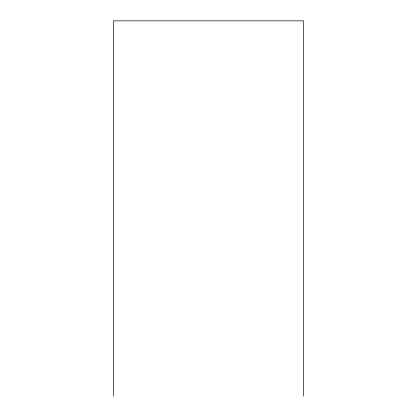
<?xml version="1.0" encoding="UTF-8"?>
<svg xmlns="http://www.w3.org/2000/svg" width="417" height="417" viewBox="0 0 417 417"><rect width="100%" height="100%" fill="white"/><g stroke="black" fill="none" stroke-linecap="round" stroke-linejoin="round"><path stroke-width="0.63" d="M303.55 396.15L303.55 20.85L113.45 20.85L113.45 396.15"/></g></svg>
